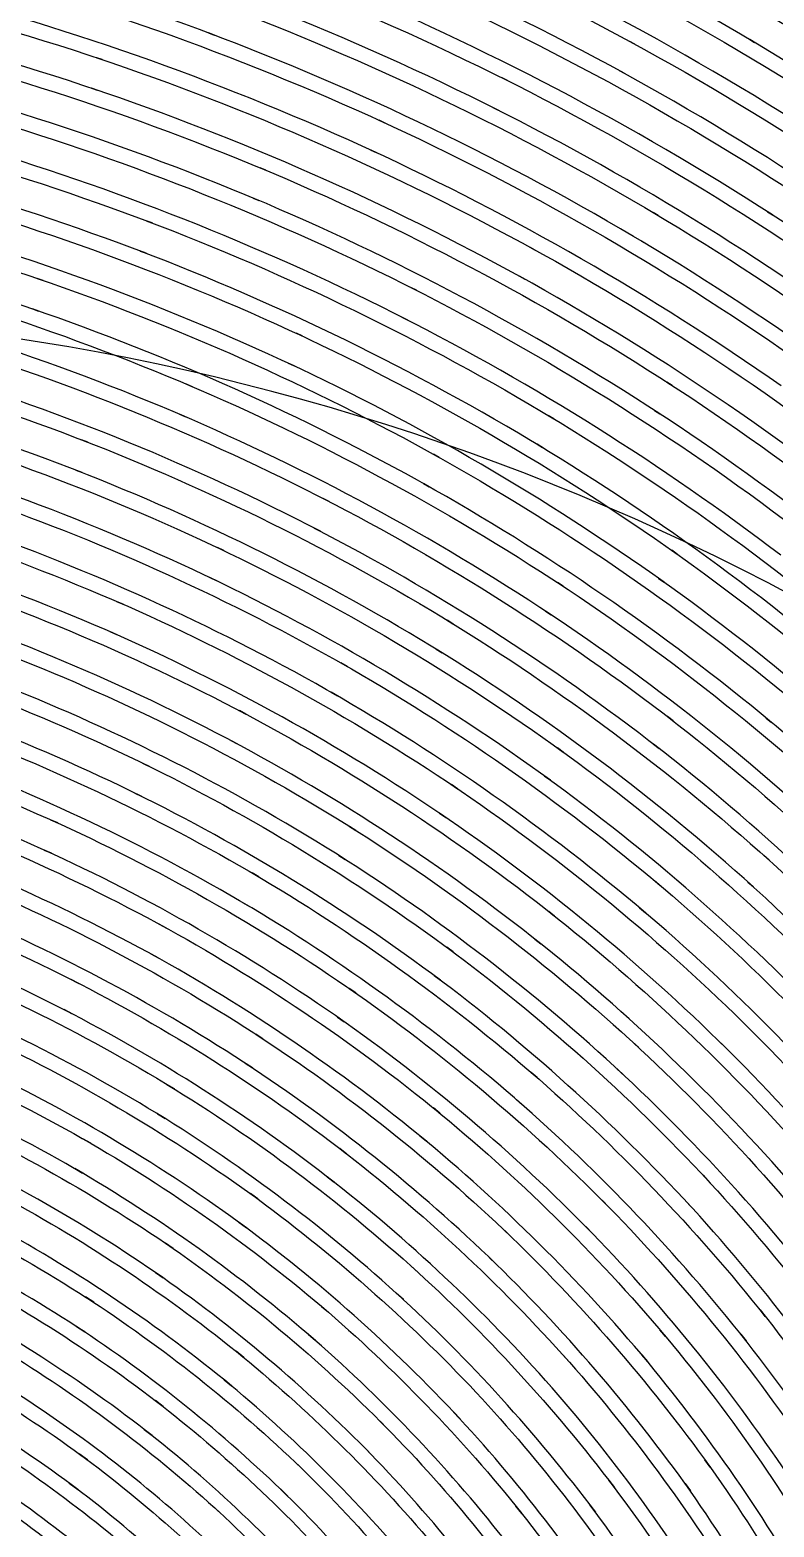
# Model space of a CAD drawing. Extents: x -32 to 185, y 69 to 286.
# Drawn here: x 87.35 to 109.2, y 212.77 to 256.73 of the extents above; entities that cross this region are included whole.
import ezdxf

# ---------------------------------------------------------------- set-up
doc = ezdxf.new("R2010")
doc.units = 0
doc.layers.add('Ebene_1', color=7, linetype='CONTINUOUS')

msp = doc.modelspace()

# ---------------------------------------------------------------- linework, layer by layer
at = {"layer": 'Ebene_1', "color": 7}
for p, q in [((92.598978, 256.637868), (92.758578, 256.578049)), ((105.113971, 256.310013), (104.970407, 256.388413)), ((108.49052, 256.442886), (108.629502, 256.360413)), ((89.47952, 255.855903), (89.316102, 255.910885)), ((104.658589, 255.534157), (104.80368, 255.454739)), ((89.165665, 255.013866), (89.330611, 254.958121)), ((101.374695, 255.241175), (101.224258, 255.316266)), ((97.76091, 254.004592), (97.604364, 254.076374)), ((100.945531, 254.450811), (101.09724, 254.374447)), ((97.358473, 253.200992), (97.5168, 253.127937)), ((94.279743, 252.608918), (94.116579, 252.677137)), ((93.905306, 251.79259), (94.070252, 251.723099)), ((90.939594, 251.06179), (90.769303, 251.126444)), ((105.797935, 251.283753), (105.650044, 251.371826)), ((109.012084, 251.388881), (109.154884, 251.296735)), ((90.591885, 250.234516), (90.763703, 250.169098)), ((102.188987, 250.265571), (102.033459, 250.351098)), ((105.312771, 250.527244), (105.462444, 250.437898)), ((87.745046, 249.372624), (87.568646, 249.432952)), ((101.729277, 249.494043), (101.885823, 249.407752)), ((98.70222, 249.082697), (98.540329, 249.164915)), ((87.425591, 248.534915), (87.604028, 248.473569)), ((98.269237, 248.296914), (98.432656, 248.213678)), ((95.346544, 247.742768), (95.177525, 247.821423)), ((94.93978, 246.943749), (95.11058, 246.863568)), ((92.128068, 246.253676), (91.951668, 246.328767)), ((106.211318, 246.289567), (106.058845, 246.388585)), ((91.747522, 245.442693), (91.925959, 245.36633)), ((102.732187, 245.313639), (102.572078, 245.410112)), ((105.696626, 245.554439), (105.850626, 245.454148)), ((89.052902, 244.624584), (88.868611, 244.695856)), ((102.242441, 244.562474), (102.404078, 244.464729)), ((99.372948, 244.175565), (99.205457, 244.268983)), ((88.698829, 243.802656), (88.885156, 243.73011)), ((98.908656, 243.409637), (99.077929, 243.314691)), ((96.141999, 242.882727), (95.967126, 242.973091)), ((95.702908, 242.102799), (95.880581, 242.010908)), ((93.046214, 241.443272), (92.862687, 241.530326)), ((106.356154, 241.339162), (106.199863, 241.449635)), ((92.632323, 240.650871), (92.817887, 240.56178)), ((103.006333, 240.396834), (102.841642, 240.505525)), ((105.812954, 240.626689), (105.971281, 240.51418)), ((90.091193, 239.865597), (89.899266, 239.949343)), ((102.48706, 239.667815), (102.653532, 239.557597)), ((99.774875, 239.294397), (99.60153, 239.400797)), ((89.702757, 239.061742), (89.896975, 238.976215)), ((99.27902, 238.550614), (99.454402, 238.442432)), ((96.668654, 238.04025), (96.486909, 238.14385)), ((96.196981, 237.281959), (96.381272, 237.176322)), ((93.694542, 236.641776), (93.503888, 236.742576)), ((106.236772, 236.442976), (106.075645, 236.567194)), ((108.973393, 236.525958), (109.127393, 236.398685)), ((93.248069, 235.870248), (93.44076, 235.767666)), ((103.014733, 235.525848), (102.844951, 235.648539)), ((105.665317, 235.755703), (105.827972, 235.629703)), ((90.859921, 235.107375), (90.659594, 235.205375)), ((102.465932, 234.821774), (102.637496, 234.697556)), ((90.437121, 234.323883), (90.639739, 234.223847)), ((99.909275, 234.45141), (99.730075, 234.57232)), ((88.169373, 233.445955), (87.959882, 233.540646)), ((99.383129, 233.73181), (99.563857, 233.609119)), ((96.927527, 233.227046), (96.738654, 233.345919)), ((87.771264, 232.651263), (87.983301, 232.554536)), ((96.423781, 232.492936), (96.614436, 232.372281)), ((109.058411, 232.351154), (108.902629, 232.4909)), ((94.075852, 231.860899), (93.877052, 231.977735)), ((105.855717, 231.613226), (105.690772, 231.751953)), ((108.437065, 231.709699), (108.594883, 231.567662)), ((93.595524, 231.113044), (93.795851, 230.994425)), ((102.760442, 230.712643), (102.585569, 230.850862)), ((105.256262, 230.953189), (105.42299, 230.811916)), ((91.360613, 230.361116), (91.151631, 230.475661)), ((102.182114, 230.036061), (102.358514, 229.895806)), ((90.903449, 229.601042), (91.114213, 229.484715)), ((99.779966, 229.657297), (99.595166, 229.794243)), ((88.78792, 228.736605), (88.569265, 228.848096)), ((96.920654, 228.454823), (96.725672, 228.590496)), ((99.222766, 228.964933), (99.409602, 228.825442)), ((88.354428, 227.965077), (88.575628, 227.850786)), ((96.385345, 227.747441), (96.582872, 227.608968)), ((108.29401, 227.591913), (108.13441, 227.748204)), ((94.190143, 227.112604), (93.98447, 227.246749)), ((105.217571, 226.85984), (105.048298, 227.015876)), ((107.646701, 226.981004), (107.807065, 226.822676)), ((93.67647, 226.39173), (93.884942, 226.25453)), ((102.246768, 225.967912), (102.067059, 226.123694)), ((104.589862, 226.230603), (104.760916, 226.072021)), ((91.594031, 225.639039), (91.377667, 225.771911)), ((99.388984, 224.923511), (99.198584, 225.079038)), ((101.639422, 225.321366), (101.820659, 225.163038)), ((91.103267, 224.905183), (91.322431, 224.769511)), ((89.139447, 224.042274), (88.91112, 224.173619)), ((98.801747, 224.261437), (98.994184, 224.102855)), ((96.65109, 223.734528), (96.449745, 223.889546)), ((88.670065, 223.297473), (88.901192, 223.163073)), ((96.084981, 223.056927), (96.288363, 222.898854)), ((107.278373, 222.929145), (107.116482, 223.102745)), ((94.040724, 222.407581), (93.82767, 222.562599)), ((104.325643, 222.194526), (104.153061, 222.369399)), ((106.605863, 222.350817), (106.769282, 222.173908)), ((93.494978, 221.716744), (93.71007, 221.558926)), ((103.671715, 221.598126), (103.846079, 221.420198)), ((91.563231, 220.951834), (91.338213, 221.106343)), ((101.477022, 221.302853), (101.29324, 221.478744)), ((100.841676, 220.689652), (101.027749, 220.510452)), ((91.038103, 220.248525), (91.265922, 220.090452)), ((98.740147, 220.261252), (98.54491, 220.437907)), ((89.225229, 219.374669), (88.987992, 219.528924)), ((98.124146, 219.632269), (98.321165, 219.452306)), ((96.122145, 219.076851), (95.914944, 219.254524)), ((108.944375, 218.955941), (108.791393, 219.148123)), ((88.720974, 218.660414), (88.961265, 218.502341)), ((106.017099, 218.372268), (105.852917, 218.566487)), ((95.525489, 218.433359), (95.734726, 218.252123)), ((108.230629, 218.432596), (108.385138, 218.237359)), ((93.629888, 217.757286), (93.40996, 217.935977)), ((103.185024, 217.627468), (103.009642, 217.823977)), ((105.320408, 217.830086), (105.486117, 217.632304)), ((93.052324, 217.100812), (93.274287, 216.918049)), ((100.45604, 216.727903), (100.268948, 216.926449)), ((102.505641, 217.067467), (102.682551, 216.867649)), ((91.269485, 216.310703), (91.037085, 216.490412)), ((97.837528, 215.680957), (97.63771, 215.882048)), ((99.794221, 216.151866), (99.983094, 215.949502)), ((90.711521, 215.642266), (90.946212, 215.458229)), ((97.193527, 215.089392), (97.394873, 214.884229)), ((89.047047, 214.744992), (88.802174, 214.92572)), ((95.336617, 214.493246), (95.124835, 214.696628)), ((107.324955, 214.53601), (107.171209, 214.750083)), ((88.509447, 214.06561), (88.757119, 213.8803)), ((104.515534, 213.931973), (104.350334, 214.149355)), ((106.589573, 214.05161), (106.744591, 213.833719)), ((94.711198, 213.887682), (94.925016, 213.679973)), ((92.960433, 213.172663), (92.735669, 213.378591)), ((101.800804, 213.168845), (101.623641, 213.390045)), ((103.796188, 213.428991), (103.962661, 213.207791))]:
    msp.add_line(p, q, dxfattribs=at)
for points in [[(108.629502, 256.360413), (104.199898, 258.986561), (99.54502, 261.212563), (94.719852, 263.011692)], [(91.179631, 262.363109), (95.995126, 260.763799), (100.658658, 258.738124), (105.113971, 256.310013)], [(108.015283, 262.3794), (112.699178, 259.839034), (117.147364, 256.886813), (121.307404, 253.557356)], [(120.845913, 252.7731), (116.731437, 256.075831), (112.330851, 259.005906), (107.696083, 261.527945)], [(104.80368, 255.454739), (100.397494, 257.865032), (95.784617, 259.877471), (91.02054, 261.467618)], [(104.018152, 261.426127), (108.674302, 259.107979), (113.114597, 256.378995), (117.286346, 253.272519)], [(87.592064, 260.670126), (92.338577, 259.274452), (96.9512, 257.457505), (101.374695, 255.241175)], [(92.758578, 256.578049), (88.175737, 258.301324), (83.448315, 259.611979), (78.63231, 260.493726)], [(100.142439, 260.294416), (104.760916, 258.192378), (109.182884, 255.682303), (113.355142, 252.794228)], [(116.8554, 252.471209), (112.730233, 255.552994), (108.338301, 258.261105), (103.732043, 260.562708)], [(101.09724, 254.374447), (96.723891, 256.575249), (92.162432, 258.380742), (87.467846, 259.769289)], [(112.955251, 251.976881), (108.830338, 254.842048), (104.457498, 257.333286), (99.889421, 259.420816)], [(75.440816, 259.20827), (80.211002, 258.511578), (84.909407, 257.389541), (89.47952, 255.855903)], [(96.395272, 258.992415), (100.966658, 257.100123), (105.360117, 254.803102), (109.522703, 252.1291)], [(84.157224, 258.830524), (88.82661, 257.630596), (93.379415, 256.015503), (97.76091, 254.004592)], [(89.330611, 254.958121), (84.81217, 256.483613), (80.165693, 257.601832), (75.447689, 258.299033)], [(109.154884, 251.296735), (105.040153, 253.949865), (100.696585, 256.230085), (96.175854, 258.109905)], [(97.5168, 253.127937), (93.18596, 255.125103), (88.684829, 256.730777), (84.067879, 257.92536)], [(92.784287, 257.528268), (97.299673, 255.839103), (101.65495, 253.749029), (105.797935, 251.283753)], [(108.83492, 257.284668), (113.203688, 254.703575), (117.333437, 251.737863), (121.175041, 248.422914)], [(80.881221, 256.853468), (85.46508, 255.841394), (89.949412, 254.420775), (94.279743, 252.608918)], [(105.462444, 250.437898), (101.368077, 252.884082), (97.062945, 254.959139), (92.598978, 256.637868)], [(104.970407, 256.388413), (109.314739, 254.020883), (113.438888, 251.270008), (117.293728, 248.168878)], [(120.69064, 247.652659), (116.893837, 250.939862), (112.810669, 253.881647), (108.49052, 256.442886)], [(94.070252, 251.723099), (89.790575, 253.523501), (85.357916, 254.936739), (80.826239, 255.945758)], [(89.316102, 255.910885), (93.767088, 254.417211), (98.075274, 252.527718), (102.188987, 250.265571)], [(116.839364, 247.38055), (113.030088, 250.455716), (108.953538, 253.184446), (104.658589, 255.534157)], [(101.885823, 249.407752), (97.821746, 251.65259), (93.564469, 253.528846), (89.165665, 255.013866)], [(101.224258, 255.316266), (105.534481, 253.156701), (109.642848, 250.615826), (113.500233, 247.724187)], [(77.768382, 254.748375), (82.260095, 253.91601), (86.668318, 252.681973), (90.939594, 251.06179)], [(85.998099, 254.148411), (90.375776, 252.8431), (94.627452, 251.147826), (98.70222, 249.082697)], [(97.604364, 254.076374), (101.870804, 252.118409), (105.953463, 249.781934), (109.802957, 247.095713)], [(113.076669, 246.918804), (109.265866, 249.786261), (105.205862, 252.307027), (100.945531, 254.450811)], [(90.763703, 250.169098), (86.543845, 251.779099), (82.188059, 253.007791), (77.748782, 253.839138)], [(98.432656, 248.213678), (94.408034, 250.26328), (90.207521, 251.947609), (85.881771, 253.246555)], [(109.411211, 246.274294), (105.608553, 248.938624), (101.574768, 251.256772), (97.358473, 253.200992)], [(74.824561, 252.525173), (79.217002, 251.863354), (83.541478, 250.808262), (87.745046, 249.372624)], [(94.116579, 252.677137), (98.331092, 250.913899), (102.378878, 248.775969), (106.211318, 246.289567)], [(82.83435, 252.250518), (87.131591, 251.125681), (91.319376, 249.616734), (95.346544, 247.742768)], [(87.604028, 248.473569), (83.451878, 249.901316), (79.179838, 250.953099), (74.839579, 251.615936)], [(105.850626, 245.454148), (102.06655, 247.919932), (98.068655, 250.041316), (93.905306, 251.79259)], [(95.11058, 246.863568), (91.134067, 248.724551), (86.997954, 250.224589), (82.752896, 251.344844)], [(90.769303, 251.126444), (94.92298, 249.550806), (98.926729, 247.605568), (102.732187, 245.313639)], [(105.650044, 251.371826), (109.684084, 248.97146), (113.495397, 246.214221), (117.037655, 243.133964)], [(120.273949, 242.610109), (116.789218, 245.866258), (113.02016, 248.804478), (109.012084, 251.388881)], [(79.83122, 250.226625), (84.040897, 249.273861), (88.156646, 247.944114), (92.128068, 246.253676)], [(102.404078, 244.464729), (98.647492, 246.738077), (94.694143, 248.66906), (90.591885, 250.234516)], [(102.033459, 250.351098), (106.036445, 248.150041), (109.834012, 245.593894), (113.380342, 242.714218)], [(116.560382, 242.359127), (113.062669, 245.412148), (109.298448, 248.145969), (105.312771, 250.527244)], [(91.925959, 245.36633), (88.005701, 247.045568), (83.942133, 248.368187), (79.784638, 249.318406)], [(87.568646, 249.432952), (91.653086, 248.038041), (95.60389, 246.278367), (99.372948, 244.175565)], [(112.933106, 241.921817), (109.432593, 244.775784), (105.682881, 247.310295), (101.729277, 249.494043)], [(98.540329, 249.164915), (102.502841, 247.156804), (106.27699, 244.796911), (109.817212, 242.113745)], [(126.624118, 227.615798), (113.265193, 240.974723), (95.146604, 248.479688), (76.254232, 248.479688)], [(99.077929, 243.314691), (95.358253, 245.400948), (91.458358, 247.14815), (87.425591, 248.534915)], [(76.993799, 248.085896), (81.109294, 247.296804), (85.145371, 246.138367), (89.052902, 244.624584)], [(109.400521, 241.304544), (105.907135, 243.964038), (102.181605, 246.304331), (98.269237, 248.296914)], [(84.519697, 247.605823), (88.527774, 246.384003), (92.417741, 244.803275), (96.141999, 242.882727)], [(95.177525, 247.821423), (99.090656, 246.000403), (102.831969, 243.830656), (106.356154, 241.339162)], [(88.885156, 243.73011), (85.029298, 245.234475), (81.045149, 246.388076), (76.98209, 247.176659)], [(95.880581, 242.010908), (92.206214, 243.916692), (88.36741, 245.487239), (84.411006, 246.703204)], [(105.971281, 240.51418), (102.494696, 242.984037), (98.802511, 245.135966), (94.93978, 246.943749)], [(91.951668, 246.328767), (95.807272, 244.687711), (99.507093, 242.702255), (103.006333, 240.396834)], [(106.058845, 246.388585), (109.785139, 243.97091), (113.287179, 241.22309), (116.521945, 238.178978)], [(81.627804, 245.65473), (85.552898, 244.597602), (89.374647, 243.187928), (93.046214, 241.443272)], [(102.653532, 239.557597), (99.202657, 241.843417), (95.552471, 243.813092), (91.747522, 245.442693)], [(102.572078, 245.410112), (106.269354, 243.183346), (109.758921, 240.628471), (112.998524, 237.776286)], [(116.022018, 237.418395), (112.830778, 240.434252), (109.375066, 243.157382), (105.696626, 245.554439)], [(92.817887, 240.56178), (89.197229, 242.293963), (85.427153, 243.695237), (81.553986, 244.748293)], [(88.868611, 244.695856), (92.659305, 243.227637), (96.30949, 241.419599), (99.774875, 239.294397)], [(112.527869, 236.997377), (109.333575, 239.822579), (105.891099, 242.354545), (102.242441, 244.562474)], [(99.205457, 244.268983), (102.86506, 242.227272), (106.33299, 239.859743), (109.567503, 237.195413)], [(78.898565, 243.588583), (82.733805, 242.687745), (86.480208, 241.441744), (90.091193, 239.865597)], [(99.454402, 238.442432), (96.038144, 240.549562), (92.438359, 242.343854), (88.698829, 243.802656)], [(109.127393, 236.398685), (105.938954, 239.038069), (102.518623, 241.384726), (98.908656, 243.409637)], [(89.896975, 238.976215), (86.337408, 240.541671), (82.642932, 241.781308), (78.859619, 242.680109)], [(85.935226, 242.9316), (89.653375, 241.628326), (93.246033, 239.991088), (96.668654, 238.04025)], [(95.967126, 242.973091), (99.579893, 241.110071), (103.017024, 238.924542), (106.236772, 236.442976)], [(96.381272, 237.176322), (93.008033, 239.111378), (89.466538, 240.736653), (85.800062, 242.03229)], [(105.827972, 235.629703), (102.654805, 238.088105), (99.266038, 240.254798), (95.702908, 242.102799)], [(92.862687, 241.530326), (96.420981, 239.839379), (99.818912, 237.829486), (103.014733, 235.525848)], [(106.199863, 241.449635), (109.621212, 239.030687), (112.818051, 236.308067), (115.750927, 233.314864)], [(83.15686, 241.044653), (86.795336, 239.898688), (90.322321, 238.425123), (93.694542, 236.641776)], [(102.637496, 234.697556), (99.48902, 236.980067), (96.140217, 238.972651), (92.632323, 240.650871)], [(102.841642, 240.505525), (106.236009, 238.268832), (109.421648, 235.730248), (112.35936, 232.920573)], [(115.228853, 232.5693), (112.338996, 235.532721), (109.187466, 238.229632), (105.812954, 240.626689)], [(93.44076, 235.767666), (90.118939, 237.536759), (86.643118, 239.000651), (83.056314, 240.141016)], [(89.899266, 239.949343), (93.395197, 238.423341), (96.745781, 236.583231), (99.909275, 234.45141)], [(111.865796, 232.155917), (108.972375, 234.937338), (105.833317, 237.451741), (102.48706, 239.667815)], [(99.60153, 239.400797), (102.960005, 237.341268), (106.125281, 234.981629), (109.058411, 232.351154)], [(80.537585, 239.044433), (84.090533, 238.047887), (87.545737, 236.730104), (90.859921, 235.107375)], [(99.563857, 233.609119), (96.448981, 235.721339), (93.148287, 237.546686), (89.702757, 239.061742)], [(87.081954, 238.23905), (90.508903, 236.870613), (93.804506, 235.192902), (96.927527, 233.227046)], [(108.594883, 231.567662), (105.706808, 234.171919), (102.588878, 236.509158), (99.27902, 238.550614)], [(90.639739, 234.223847), (87.376209, 235.834612), (83.972679, 237.144758), (80.471657, 238.137741)], [(96.486909, 238.14385), (99.800839, 236.254867), (102.936842, 234.068828), (105.855717, 231.613226)], [(96.614436, 232.372281), (93.540797, 234.320319), (90.295848, 235.984794), (86.920318, 237.344577)], [(78.082491, 236.940867), (81.544058, 236.085085), (84.920607, 234.915193), (88.169373, 233.445955)], [(105.42299, 230.811916), (102.550187, 233.243591), (99.462039, 235.409266), (96.196981, 237.281959)], [(93.503888, 236.742576), (96.765891, 235.01752), (99.864475, 232.999227), (102.760442, 230.712643)], [(106.075645, 236.567194), (109.196375, 234.162247), (112.093105, 231.479335), (114.729944, 228.551805)], [(117.500674, 228.059514), (114.919326, 231.132644), (112.065105, 233.966501), (108.973393, 236.525958)], [(87.983301, 232.554536), (84.785698, 234.013846), (81.461076, 235.177884), (78.051437, 236.032139)], [(84.417115, 236.408103), (87.768209, 235.189593), (91.001194, 233.66741), (94.075852, 231.860899)], [(102.358514, 229.895806), (99.509384, 232.159736), (96.459927, 234.159447), (93.248069, 235.870248)], [(102.844951, 235.648539), (105.939717, 233.4177), (108.825756, 230.91068), (111.467177, 228.158277)], [(114.18547, 227.822786), (111.590886, 230.719007), (108.738956, 233.374173), (105.665317, 235.755703)], [(93.795851, 230.994425), (90.77134, 232.785409), (87.589264, 234.296392), (84.289843, 235.50803)], [(90.659594, 235.205375), (93.862033, 233.637373), (96.915054, 231.780208), (99.779966, 229.657297)], [(110.951213, 227.408386), (108.35332, 230.131261), (105.513099, 232.612827), (102.465932, 234.821774)], [(81.909331, 234.46592), (85.178462, 233.389191), (88.34221, 232.014899), (91.360613, 230.361116)], [(99.409602, 228.825442), (96.592545, 230.927734), (93.58916, 232.7681), (90.437121, 234.323883)], [(99.730075, 234.57232), (102.790478, 232.509991), (105.656917, 230.173516), (108.29401, 227.591913)], [(91.114213, 229.484715), (88.14621, 231.125007), (85.03388, 232.489627), (81.816931, 233.561519)], [(87.959882, 233.540646), (91.095631, 232.122572), (94.095197, 230.419916), (96.920654, 228.454823)], [(107.807065, 226.822676), (105.214771, 229.376788), (102.394914, 231.689335), (99.383129, 233.73181)], [(96.738654, 233.345919), (99.756293, 231.446244), (102.594478, 229.275224), (105.217571, 226.85984)], [(96.582872, 227.608968), (93.806033, 229.555479), (90.856103, 231.243626), (87.771264, 232.651263)], [(79.563438, 232.421918), (82.74475, 231.478571), (85.832644, 230.245043), (88.78792, 228.736605)], [(104.760916, 226.072021), (102.183387, 228.461696), (99.392548, 230.61108), (96.423781, 232.492936)], [(108.902629, 232.4909), (111.742341, 229.94417), (114.345325, 227.144676), (116.679255, 224.127292)], [(85.409335, 231.757553), (88.472537, 230.481516), (91.411777, 228.926496), (94.190143, 227.112604)], [(93.877052, 231.977735), (96.844545, 230.234097), (99.646075, 228.222168), (102.246768, 225.967912)], [(105.690772, 231.751953), (108.514447, 229.376278), (111.116159, 226.748603), (113.463579, 223.90151)], [(116.086927, 223.435946), (113.792961, 226.41973), (111.232231, 229.189187), (108.437065, 231.709699)], [(88.575628, 227.850786), (85.671008, 229.347769), (82.634787, 230.574171), (79.505402, 231.514462)], [(93.884942, 226.25453), (91.155958, 228.051623), (88.267119, 229.59417), (85.255334, 230.861553)], [(101.820659, 225.163038), (99.266547, 227.393622), (96.513127, 229.385442), (93.595524, 231.113044)], [(102.585569, 230.850862), (105.384299, 228.641151), (107.975828, 226.180712), (110.327067, 223.500091)], [(112.897978, 223.188273), (110.591794, 226.003039), (108.033865, 228.602205), (105.256262, 230.953189)], [(91.151631, 230.475661), (94.061852, 228.881187), (96.819345, 227.022749), (99.388984, 224.923511)], [(109.789466, 222.765472), (107.480482, 225.415548), (104.934007, 227.849259), (102.182114, 230.036061)], [(83.014314, 229.865006), (85.998099, 228.723114), (88.870392, 227.308604), (91.594031, 225.639039)], [(98.994184, 224.102855), (96.471636, 226.179948), (93.76327, 228.020568), (90.903449, 229.601042)], [(99.595166, 229.794243), (102.360296, 227.74515), (104.932225, 225.447366), (107.278373, 222.929145)], [(91.322431, 224.769511), (88.648428, 226.424312), (85.827044, 227.828641), (82.894423, 228.963914)], [(88.569265, 228.848096), (91.414831, 227.395913), (94.120397, 225.683839), (96.65109, 223.734528)], [(96.725672, 228.590496), (99.449566, 226.695912), (101.99375, 224.554674), (104.325643, 222.194526)], [(106.769282, 222.173908), (104.466661, 224.663365), (101.94055, 226.936713), (99.222766, 228.964933)], [(80.778385, 227.872168), (83.67766, 226.856785), (86.476645, 225.574639), (89.139447, 224.042274)], [(96.288363, 222.898854), (93.805524, 224.828311), (91.14934, 226.524349), (88.354428, 227.965077)], [(103.846079, 221.420198), (101.558477, 223.753619), (99.061129, 225.871693), (96.385345, 227.747441)], [(108.13441, 227.748204), (110.682413, 225.253656), (112.997506, 222.531545), (115.050671, 219.616233)], [(93.98447, 227.246749), (96.659491, 225.500311), (99.167784, 223.510528), (101.477022, 221.302853)], [(88.901192, 223.163073), (86.28879, 224.682456), (83.540969, 225.956203), (80.693112, 226.967258)], [(86.133772, 227.104458), (88.908829, 225.786675), (91.555849, 224.214092), (94.040724, 222.407581)], [(105.048298, 227.015876), (107.58001, 224.684238), (109.893066, 222.125799), (111.95845, 219.372633)], [(114.437725, 218.943214), (112.42376, 221.823653), (110.150412, 224.514201), (107.646701, 226.981004)], [(101.027749, 220.510452), (98.76382, 222.693181), (96.302872, 224.662092), (93.67647, 226.39173)], [(93.71007, 221.558926), (91.274067, 223.347364), (88.677192, 224.905692), (85.953299, 226.213548)], [(102.067059, 226.123694), (104.574334, 223.950128), (106.876445, 221.55078), (108.944375, 218.955941)], [(111.371977, 218.675941), (109.347066, 221.396016), (107.076773, 223.924928), (104.589862, 226.230603)], [(91.377667, 225.771911), (93.996688, 224.166492), (96.461709, 222.321799), (98.740147, 220.261252)], [(83.851515, 225.253147), (86.549954, 224.062128), (89.131811, 222.621909), (91.563231, 220.951834)], [(99.198584, 225.079038), (101.673022, 223.0582), (103.955534, 220.812852), (106.017099, 218.372268)], [(108.385138, 218.237359), (106.3587, 220.800634), (104.100625, 223.172236), (101.639422, 225.321366)], [(98.321165, 219.452306), (96.089308, 221.489435), (93.672906, 223.315036), (91.103267, 224.905183)], [(91.265922, 220.090452), (88.883883, 221.74449), (86.352426, 223.173), (83.704642, 224.356383)], [(88.91112, 224.173619), (91.467777, 222.702345), (93.882142, 220.995871), (96.122145, 219.076851)], [(105.486117, 217.632304), (103.46706, 220.043106), (101.229349, 222.262235), (98.801747, 224.261437)], [(96.449745, 223.889546), (98.883456, 222.014817), (101.138477, 219.918379), (103.185024, 217.627468)], [(81.726313, 223.303582), (84.343043, 222.231181), (86.853881, 220.915689), (89.225229, 219.374669)], [(95.734726, 218.252123), (93.542069, 220.150015), (91.176831, 221.839435), (88.670065, 223.297473)], [(102.682551, 216.867649), (100.679785, 219.13056), (98.471092, 221.202816), (96.084981, 223.056927)], [(107.116482, 223.102745), (109.378375, 220.675398), (111.412195, 218.044922), (113.192488, 215.245174)], [(88.961265, 218.502341), (86.639808, 220.029615), (84.179879, 221.33518), (81.614058, 222.401727)], [(86.590681, 222.461036), (89.078865, 221.116525), (91.435704, 219.541651), (93.629888, 217.757286)], [(93.82767, 222.562599), (96.213526, 220.827871), (98.432656, 218.874487), (100.45604, 216.727903)], [(104.153061, 222.369399), (106.398409, 220.096561), (108.429429, 217.621358), (110.220158, 214.975611)], [(112.560196, 214.589719), (110.817831, 217.353831), (108.824484, 219.951979), (106.605863, 222.350817)], [(93.274287, 216.918049), (91.128467, 218.683323), (88.821265, 220.242925), (86.383481, 221.576235)], [(99.983094, 215.949502), (98.00451, 218.069613), (95.832472, 220.000342), (93.494978, 221.716744)], [(109.613321, 214.296228), (107.862046, 216.908121), (105.873026, 219.352778), (103.671715, 221.598126)], [(91.338213, 221.106343), (93.669342, 219.504997), (95.845453, 217.688304), (97.837528, 215.680957)], [(101.29324, 221.478744), (103.513897, 219.355833), (105.533208, 217.031576), (107.324955, 214.53601)], [(84.421443, 220.642816), (86.8353, 219.417433), (89.127993, 217.966777), (91.269485, 216.310703)], [(106.744591, 213.833719), (104.993571, 216.296957), (103.017278, 218.592196), (100.841676, 220.689652)], [(97.394873, 214.884229), (95.448871, 216.867394), (93.32036, 218.663468), (91.038103, 220.248525)], [(98.54491, 220.437907), (100.732985, 218.459323), (102.731678, 216.281175), (104.515534, 213.931973)], [(90.946212, 215.458229), (88.854101, 217.097249), (86.611554, 218.534414), (84.248352, 219.750888)], [(88.987992, 219.528924), (91.258031, 218.053832), (93.383487, 216.367721), (95.336617, 214.493246)], [(103.962661, 213.207791), (102.220805, 215.526447), (100.266148, 217.677358), (98.124146, 219.632269)], [(95.914944, 219.254524), (98.062546, 217.414413), (100.033239, 215.376775), (101.800804, 213.168845)], [(108.791393, 219.148123), (110.782449, 216.649758), (112.538814, 213.9727), (114.038089, 211.151825)], [(82.407732, 218.728123), (84.741916, 217.613977), (86.965118, 216.280157), (89.047047, 214.744992)], [(94.925016, 213.679973), (93.018723, 215.532047), (90.941376, 217.199831), (88.720974, 218.660414)], [(105.852917, 218.566487), (107.835574, 216.21983), (109.596266, 213.693973), (111.112595, 211.022261)], [(101.275677, 212.424044), (99.551639, 214.602701), (97.626255, 216.614885), (95.525489, 218.433359)], [(113.362524, 210.540406), (111.898887, 213.323864), (110.180703, 215.965793), (108.230629, 218.432596)], [(88.757119, 213.8803), (86.724827, 215.400447), (84.552025, 216.723067), (82.26875, 217.830595)], [(86.781845, 217.83925), (88.984683, 216.48303), (91.053631, 214.920374), (92.960433, 213.172663)], [(93.40996, 217.935977), (95.510471, 216.227975), (97.445019, 214.325246), (99.187893, 212.253753)], [(103.009642, 217.823977), (104.974735, 215.623938), (106.7311, 213.245718), (108.255065, 210.719861)], [(110.460703, 210.385897), (108.981538, 213.020954), (107.260809, 215.513211), (105.320408, 217.830086)], [(92.580141, 212.344117), (90.721194, 214.071464), (88.701374, 215.617575), (86.548681, 216.961321)], [(98.692038, 211.489098), (96.993454, 213.5331), (95.10498, 215.412156), (93.052324, 217.100812)], [(100.268948, 216.926449), (102.208841, 214.868701), (103.951715, 212.633281), (105.474153, 210.250224)], [(107.628119, 210.05906), (106.14259, 212.549536), (104.427716, 214.895938), (102.505641, 217.067467)], [(91.037085, 216.490412), (93.083124, 214.907647), (94.974398, 213.133972), (96.684691, 211.193316)], [(84.725625, 216.045975), (86.855409, 214.801247), (88.861229, 213.354664), (90.715085, 211.726844)], [(97.63771, 215.882048), (99.544766, 213.960482), (101.266258, 211.862771), (102.779278, 209.617678)], [(104.873171, 209.564987), (103.390188, 211.914953), (101.689822, 214.120082), (99.794221, 216.151866)], [(96.218363, 210.40957), (94.553379, 212.325026), (92.70945, 214.077064), (90.711521, 215.642266)], [(90.366866, 210.883789), (88.561628, 212.493281), (86.605445, 213.925355), (84.525806, 215.159902)], [(102.204768, 208.910041), (100.732985, 211.123316), (99.05502, 213.192263), (97.193527, 215.089392)], [(88.802174, 214.92572), (90.787376, 213.461573), (92.627996, 211.810335), (94.29807, 209.99466)], [(95.124835, 214.696628), (96.991164, 212.90539), (98.682874, 210.940807), (100.177312, 208.82935)], [(107.171209, 214.750083), (108.891684, 212.35379), (110.384849, 209.802224), (111.631614, 207.128985)], [(82.82315, 214.158264), (84.875298, 213.016881), (86.812136, 211.678989), (88.606174, 210.164188)], [(93.862033, 209.193605), (92.238541, 210.985607), (90.445776, 212.617245), (88.509447, 214.06561)], [(104.350334, 214.149355), (106.060627, 211.89688), (107.556082, 209.488624), (108.817102, 206.956912)], [(110.938231, 206.53793), (109.72583, 209.172478), (108.269829, 211.687898), (106.589573, 214.05161)], [(99.630293, 208.100077), (98.178365, 210.181242), (96.531199, 212.119353), (94.711198, 213.887682)], [(88.290283, 209.30866), (86.545627, 210.806916), (84.659443, 212.132081), (82.658205, 213.265063)], [(86.709299, 213.251063), (88.628574, 211.897899), (90.41243, 210.361715), (92.035413, 208.664659)], [(92.735669, 213.378591), (94.554398, 211.711571), (96.209199, 209.874006), (97.677164, 207.89084)], [(101.623641, 213.390045), (103.315351, 211.276553), (104.804189, 209.008041), (106.069536, 206.615057)], [(108.146374, 206.339893), (106.921755, 208.833932), (105.465244, 211.207571), (103.796188, 213.428991)]]:
    msp.add_open_spline(points, degree=3, dxfattribs=at)

doc.saveas('drawing.dxf')
